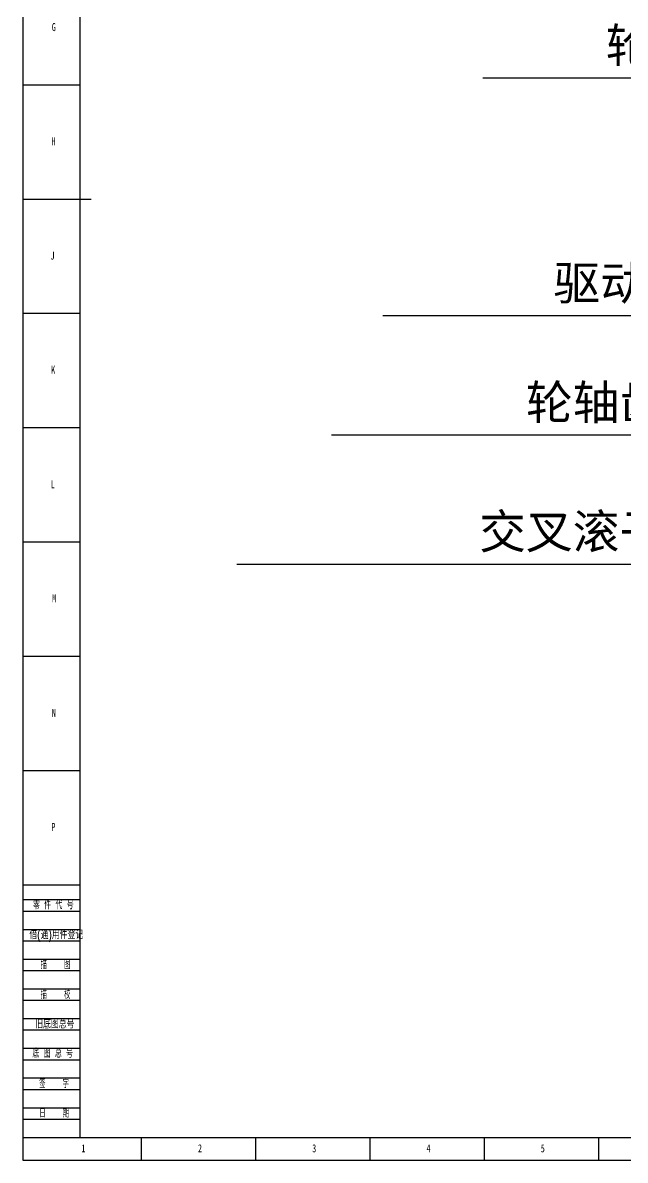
# Model space of a CAD drawing. Header units: millimetres. Extents: x 0 to 1189, y 0 to 841.
# Drawn here: x 0 to 263.6, y 0 to 497.6 of the extents above; entities that cross this region are included whole.
import ezdxf
from ezdxf import colors
from ezdxf.entities.mleader import LeaderData, LeaderLine
from ezdxf.math import Vec2, Vec3

# ---------------------------------------------------------------- set-up
doc = ezdxf.new("R2010")
doc.units = ezdxf.units.MM
for name, color, linetype in [('10', 7, 'Continuous'), ('5', 7, 'Continuous'), ('9', 7, 'Continuous')]:
    doc.layers.add(name, color=color, linetype=linetype)
doc.styles.add('SLDTEXTSTYLE0', font='TXT', dxfattribs={"width": 0.7, "bigfont": 'bigfont'})
doc.styles.add('SLDTEXTSTYLE2', font='TXT', dxfattribs={"width": 0.614286, "bigfont": 'bigfont'})
doc.styles.add('SLDTEXTSTYLE4', font='TXT', dxfattribs={"width": 0.566667, "bigfont": 'bigfont'})
doc.styles.add('SLDTEXTSTYLE5', font='TXT', dxfattribs={"width": 0.7})

msp = doc.modelspace()

# ---------------------------------------------------------------- linework, layer by layer
at = {"layer": '5', "color": 7}
for p, q in [((0, 841), (0, 0)), ((0, 114), (25, 114)), ((0, 109), (25, 109)), ((0, 101), (25, 101)), ((0, 96), (25, 96)), ((0, 88), (25, 88)), ((0, 83), (25, 83)), ((0, 75), (25, 75)), ((0, 70), (25, 70)), ((0, 62), (25, 62)), ((0, 57), (25, 57)), ((0, 49), (25, 49)), ((0, 44), (25, 44)), ((0, 36), (25, 36)), ((0, 31), (25, 31)), ((0, 23), (25, 23)), ((0, 18), (25, 18)), ((0, 0), (1189, 0))]:
    msp.add_line(p, q, dxfattribs=at)
at = {"layer": '5', "color": 7, "lineweight": 25}
for p, q in [((25, 831.05), (25, 10)), ((0, 10), (1179, 10))]:
    msp.add_line(p, q, dxfattribs=at)
at = {"layer": '5'}
for p, q in [((0, 470.5), (25, 470.5)), ((0, 370.5), (25, 370.5)), ((0, 320.5), (25, 320.5)), ((0, 270.5), (25, 270.5)), ((0, 220.5), (25, 220.5)), ((0, 170.5), (25, 170.5)), ((0, 120.5), (25, 120.5)), ((52, 0), (52, 10)), ((102, 0), (102, 10)), ((152, 0), (152, 10)), ((202, 0), (202, 10)), ((252, 0), (252, 10))]:
    msp.add_line(p, q, dxfattribs=at)
at = {"layer": '5', "lineweight": 25}
msp.add_line((0, 420.5), (30, 420.5), dxfattribs=at)

# ---------------------------------------------------------------- texts
at = {"layer": '10', "char_height": 3.5, "attachment_point": 2, "style": 'SLDTEXTSTYLE5'}
for s, insert in [('G', (13.59, 497.48)), ('H', (13.48, 447.55)), ('J', (13.02, 397.48)), ('K', (13.32, 347.55)), ('L', (13.18, 297.48)), ('M', (13.71, 247.55)), ('N', (13.6, 197.48)), ('P', (13.44, 147.55)), ('1', (26.54, 6.98)), ('2', (77.54, 6.98)), ('3', (127.54, 6.98)), ('4', (177.54, 6.98)), ('5', (227.54, 6.98))]:
    msp.add_mtext(s, dxfattribs=dict(at, insert=insert))
at = {"layer": '9', "color": 7, "char_height": 3.5}
for s, insert, attachment_point, style in [('零 件 代 号', (4.48, 113.36), 1, 'SLDTEXTSTYLE2'), ('借(通)用件登记', (2.93, 100.28), 1, 'SLDTEXTSTYLE0'), ('描    图', (14.35, 87.18), 2, 'SLDTEXTSTYLE4'), ('描    校', (14.32, 74.14), 2, 'SLDTEXTSTYLE4'), ('旧底图总号', (5.46, 61.2), 1, 'SLDTEXTSTYLE0'), ('底 图 总 号', (4.21, 48.43), 1, 'SLDTEXTSTYLE2'), ('签    字', (13.71, 35.19), 2, 'SLDTEXTSTYLE4'), ('日    期', (13.78, 22.23), 2, 'SLDTEXTSTYLE4')]:
    msp.add_mtext(s, dxfattribs=dict(at, insert=insert, attachment_point=attachment_point, style=style))

# ---------------------------------------------------------------- leaders
ml = msp.add_multileader_mtext('Standard')
ml.set_content('{\\fSimSun|b0|i0|c134|p2;\\C256;轮轴支撑件}', color=256)
ml.set_leader_properties()
ml.build(insert=Vec2(0, 0))
ml.multileader.update_dxf_attribs({"text_attachment_direction": 1, "text_right_attachment_type": 6, "dogleg_length": 0.36})
ctx = ml.context
ctx.base_point, ctx.char_height, ctx.plane_origin = Vec3(306.24, 473.39), 15, Vec3(371.26, 480.37)
ctx.right_attachment, ctx.text_align_type = 6, 1
notes = []
notes.append((ctx, [(0, (1, 1, 0), (306.24, 473.39), (1, 0), 0.36, [(0, [(520.94, 450.11)], 0, [])])]))
ctx.mtext.insert, ctx.mtext.alignment, ctx.mtext.flow_direction = Vec3(306.24, 495.25), 2, 5
ml = msp.add_multileader_mtext('Standard')
ml.set_content('{\\fSimSun|b0|i0|c134|p2;\\C256;驱动输出伞齿轮}', color=256)
ml.set_leader_properties()
ml.build(insert=Vec2(0, 0))
ml.multileader.update_dxf_attribs({"text_attachment_direction": 1, "text_right_attachment_type": 6, "dogleg_length": 0.36})
ctx = ml.context
ctx.base_point, ctx.char_height, ctx.plane_origin = Vec3(303.8, 369.43), 15, Vec3(370.78, 417.48)
ctx.right_attachment, ctx.text_align_type = 6, 1
notes.append((ctx, [(0, (1, 1, 0), (303.8, 369.43), (1, 0), 0.36, [(0, [(560.38, 338.63)], 0, [])])]))
ctx.mtext.insert, ctx.mtext.alignment, ctx.mtext.flow_direction = Vec3(303.8, 391.29), 2, 5
ml = msp.add_multileader_mtext('Standard')
ml.set_content('{\\fSimSun|b0|i0|c134|p2;\\C256;轮轴齿轮侧支撑件}', color=256)
ml.set_leader_properties()
ml.build(insert=Vec2(0, 0))
ml.multileader.update_dxf_attribs({"text_attachment_direction": 1, "text_right_attachment_type": 6, "dogleg_length": 0.36})
ctx = ml.context
ctx.base_point, ctx.char_height, ctx.plane_origin = Vec3(302.01, 317.18), 15, Vec3(368.85, 348.08)
ctx.right_attachment, ctx.text_align_type = 6, 1
notes.append((ctx, [(1, (1, 1, 0), (302.01, 317.18), (1, 0), 0.36, [(0, [(637.93, 301.18)], 0, [])])]))
ctx.mtext.insert, ctx.mtext.alignment, ctx.mtext.flow_direction = Vec3(302.01, 339.04), 2, 5
ml = msp.add_multileader_mtext('Standard')
ml.set_content('{\\fSimSun|b0|i0|c134|p2;\\C256;交叉滚子轴承限位内壳}', color=256)
ml.set_leader_properties()
ml.build(insert=Vec2(0, 0))
ml.multileader.update_dxf_attribs({"text_attachment_direction": 1, "text_right_attachment_type": 6, "dogleg_length": 0.36})
ctx = ml.context
ctx.base_point, ctx.char_height, ctx.plane_origin = Vec3(302.01, 260.55), 15, Vec3(371.42, 294.7)
ctx.right_attachment, ctx.text_align_type = 6, 1
notes.append((ctx, [(0, (1, 1, 0), (302.01, 260.55), (1, 0), 0.36, [(0, [(574.87, 247.24)], 0, [])])]))
ctx.mtext.insert, ctx.mtext.alignment, ctx.mtext.flow_direction = Vec3(302.01, 282.58), 2, 5
for ctx, leaders in notes:
    for number, flags, end, landing, length, lines in leaders:
        leader = LeaderData()
        leader.index, (leader.has_last_leader_line, leader.has_dogleg_vector, leader.attachment_direction) = number, flags
        leader.last_leader_point, leader.dogleg_vector, leader.dogleg_length = Vec3(end), Vec3(landing), length
        for number, points, colour, breaks in lines:
            line = LeaderLine()
            line.index, line.vertices, line.color, line.breaks = number, Vec3.list(points), colors.encode_raw_color(colour), breaks
            leader.lines.append(line)
        ctx.leaders.append(leader)

doc.saveas('drawing.dxf')
